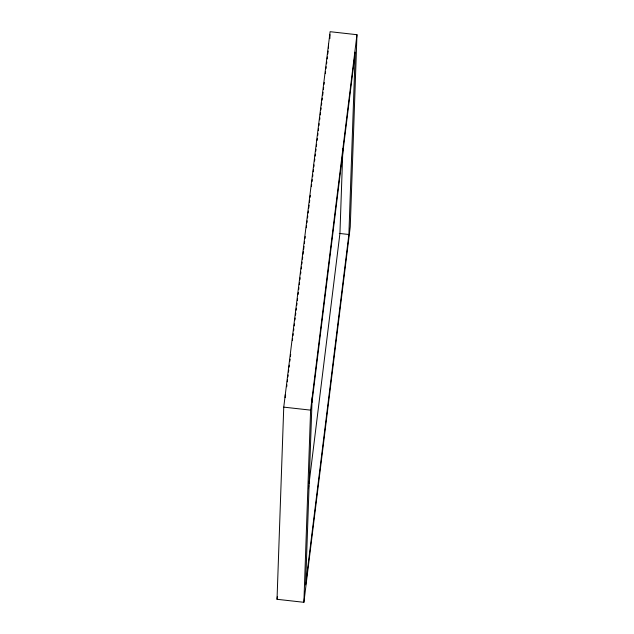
<?xml version="1.0" encoding="UTF-8"?>
<svg xmlns="http://www.w3.org/2000/svg" width="634" height="634" viewBox="0 0 634 634"><rect width="100%" height="100%" fill="white"/><g stroke="black" fill="none" stroke-linecap="round" stroke-linejoin="round"><path stroke-width="0.95" d="M277.034 599.296L283.747 407.131L330.108 31.7L356.966 34.704L350.253 226.869L303.892 602.3L277.034 599.296L277.391 596.404M285.189 397.55L285.292 394.617M303.892 602.3L310.605 410.135L356.966 34.704M312.15 397.621L305.612 584.897L348.882 234.493L355.246 52.107L311.976 402.511M328.428 48.121L328.563 44.214M329.862 38.603L330.005 34.656M342.883 148.705L339.927 233.494L309.02 483.782M285.363 397.542L285.609 395.576M286.695 386.748L286.94 384.783M287.305 381.834L287.543 379.877M287.907 376.929L288.153 374.963M288.518 372.023L288.755 370.058M289.12 367.118L289.366 365.152M289.849 361.221L290.095 359.264M290.451 356.316L290.697 354.358M292.393 340.616L292.639 338.651M293.003 335.703L293.241 333.746M293.605 330.797L293.851 328.832M294.216 325.892L294.453 323.926M294.937 320.004L295.182 318.038M295.547 315.09L295.785 313.133M296.149 310.184L296.395 308.219M296.76 305.279L296.997 303.314M297.362 300.373L297.608 298.408M298.091 294.485L298.337 292.52M298.693 289.572L298.939 287.614M299.303 284.666L299.541 282.701M299.906 279.76L300.151 277.795M300.635 273.872L300.881 271.907M301.245 268.959L301.483 267.001M301.847 264.053L302.093 262.088M302.45 259.147L302.695 257.182M303.06 254.242L303.424 251.294M303.662 249.328L304.027 246.388M304.391 243.44L304.637 241.483M305.002 238.535L305.239 236.569M306.333 227.741L306.571 225.775M306.935 222.827L307.181 220.87M307.545 217.922L307.783 215.956M308.148 213.016L308.393 211.051M308.758 208.111L309.123 205.162M309.487 202.214L309.725 200.257M310.089 197.309L310.335 195.351M311.421 186.515L311.666 184.549M312.031 181.609L312.269 179.644M312.633 176.696L312.879 174.738M313.244 171.79L313.481 169.825M313.846 166.885L314.092 164.919M314.575 160.996L314.813 159.031M315.177 156.083L315.423 154.125M315.787 151.177L316.025 149.212M316.39 146.272L316.635 144.306M317.119 140.383L317.365 138.418M317.729 135.478L317.967 133.512M318.331 130.564L318.577 128.607M318.934 125.659L319.179 123.693M319.663 119.771L319.908 117.805M320.273 114.865L320.511 112.9M320.875 109.951L321.121 107.994M321.486 105.046L321.723 103.08M322.088 100.14L322.334 98.175M322.698 95.235L323.055 92.287M323.419 89.346L323.665 87.381M324.029 84.433L324.267 82.475M325.361 73.639L325.607 71.674M325.963 68.734L326.209 66.768M326.573 63.82L326.819 61.863M327.176 58.914L327.421 56.949M327.786 54.009L328.15 51.061M308.417 488.687L308.774 485.747M339.285 233.423L348.882 234.493M283.747 407.131L310.605 410.135"/></g></svg>
